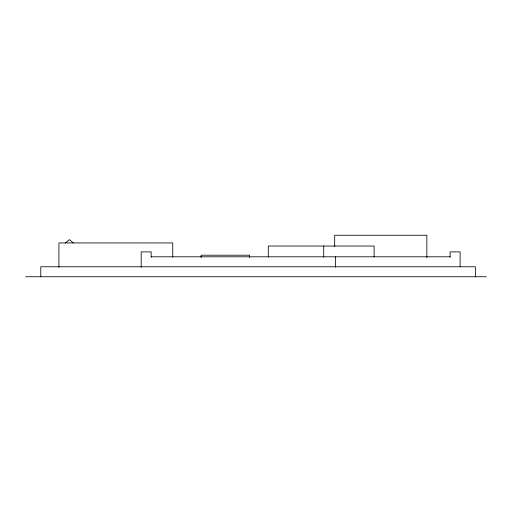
<?xml version="1.0" encoding="UTF-8"?>
<svg xmlns="http://www.w3.org/2000/svg" width="512" height="512" viewBox="0 0 512 512"><rect width="100%" height="100%" fill="white"/><g stroke="black" fill="none" stroke-linecap="round" stroke-linejoin="round"><path stroke-width="0.77" d="M65.376 242.989L69.376 239.635L73.376 242.989M151.162 256.8L450.125 256.8M25.6 276.749L486.4 276.749M475.398 276.749L475.398 266.771L40.768 266.771L40.768 276.749M460.102 266.65L460.102 251.891L450.125 251.891L450.125 257.325M426.848 257.594L426.848 235.251L334.688 235.251L334.688 246.426M374.112 257.056L374.112 246.029L268.307 246.029L268.307 257.056M335.392 256.8L335.392 267.168M323.725 246.029L323.725 257.056M249.606 257.594L249.606 255.2L201.094 255.2L201.094 257.594M172.755 257.088L172.755 242.931L58.925 242.931L58.925 267.309M151.162 257.325L151.162 251.891L141.19 251.891L141.19 267.168"/></g></svg>
